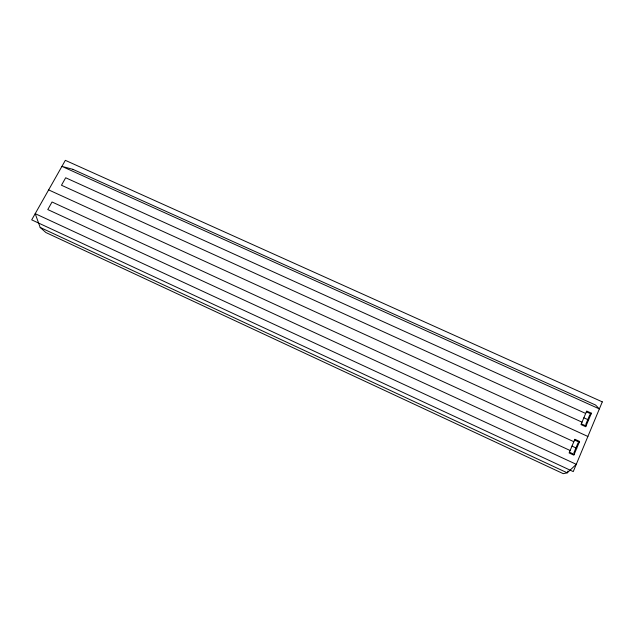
<?xml version="1.0" encoding="UTF-8"?>
<svg xmlns="http://www.w3.org/2000/svg" width="634" height="634" viewBox="0 0 634 634"><rect width="100%" height="100%" fill="white"/><g stroke="black" fill="none" stroke-linecap="round" stroke-linejoin="round"><path stroke-width="0.95" d="M573.865 452.874L578.01 442.976M585.737 424.487L589.826 414.715M568.001 471.03L567.248 472.837L563.246 473.661L45.854 232.519L40.172 227.44L35.203 213.658L576.274 464.326L567.248 472.837L40.172 227.44M586.371 411.807L591.086 413.947M585.673 413.455L65.674 177.766L61.466 185.239L582.028 422.165M583.851 417.806L588.574 419.954M581.33 423.829L586.054 425.985M48.636 189.891L587.884 436.461M574.539 440.028L579.278 442.199M573.841 441.7L52.036 202L47.78 209.561L570.14 450.512M571.995 446.098L576.734 448.286M569.435 452.193L574.182 454.388M579.595 441.438L573.865 455.149L569.118 452.961L574.856 439.267L579.595 441.438M591.403 413.194L585.737 426.737L581.013 424.582L586.688 411.054L591.403 413.194M602.3 401.861L573.247 471.593L31.7 219.855L65.342 160.339L602.3 401.861M72.855 169.326L61.934 166.377L599.352 408.922L595.572 405.039L72.855 169.326"/></g></svg>
